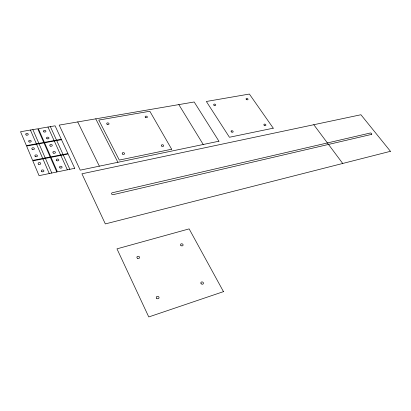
<?xml version="1.0" encoding="UTF-8"?>
<svg xmlns="http://www.w3.org/2000/svg" width="411" height="411" viewBox="0 0 411 411"><rect width="100%" height="100%" fill="white"/><g stroke="black" fill="none" stroke-linecap="round" stroke-linejoin="round"><path stroke-width="0.62" d="M313.793 124.723L342.717 163.46M178.826 104.61L203.229 144.492M95.737 118.851L117.906 162.288M77.725 121.933L99.344 166.157M50.342 126.629L56.507 140.141M56.708 140.567L63.063 154.5M63.263 154.942L69.824 169.311M47.959 127.035L54.103 140.577M54.298 141.009L60.628 154.973M60.833 155.415L67.363 169.82M32.87 129.619L38.855 143.357M39.045 143.793L45.22 157.963M45.416 158.415L51.786 173.036M30.424 130.04L36.384 143.809M36.574 144.246L42.718 158.446M42.914 158.898L49.258 173.555M223.471 291.64L148.761 316.948L116.971 248.85L189.137 228.886L223.471 291.64M390.45 151.31L105.329 223.913L81.933 173.796L360.93 114.746L390.45 151.31M371.41 134.428L113.266 194.634A1.29 0.976 8.3 0 1 111.602 193.971A1.29 0.976 8.3 0 1 112.342 192.749L370.28 133.015A1.022 0.627 27.5 0 1 371.606 133.544A1.022 0.627 27.5 0 1 371.41 134.428M218.935 141.214L80.232 170.149L59.205 125.108L194.177 101.979L218.935 141.214M56.81 171.998L39.055 175.661L32.823 160.86L50.389 157.444L56.81 171.998M74.715 168.305L57.437 171.87L51.005 157.326L68.108 154.002L74.715 168.305M171.664 149.224L119.298 160.069L98.768 120.063L149.825 111.247L171.664 149.224M273.258 128.186L229.441 137.259L206.358 101.481L249.379 94.052L273.258 128.186M50.188 156.997L32.628 160.408L26.592 146.069L43.962 142.894L50.188 156.997M67.902 153.56L50.81 156.879L44.578 142.781L61.496 139.694L67.902 153.56M43.772 142.463L26.402 145.628L20.55 131.731L37.735 128.787L43.772 142.463M61.301 139.267L44.383 142.35L38.341 128.684L55.084 125.817L61.301 139.267M107.153 124.292A1.187 0.812 9.5 0 0 109.038 123.916A1.187 0.812 9.5 0 0 107.425 122.91A1.187 0.812 9.5 0 0 107.153 124.292M122.606 154.099A1.218 0.873 10.2 0 0 124.584 153.776A1.218 0.873 10.2 0 0 123.007 152.64A1.218 0.873 10.2 0 0 122.606 154.099M145.561 117.433A1.141 0.771 12.6 0 0 147.385 117.181A1.141 0.771 12.6 0 0 145.89 116.138A1.141 0.771 12.6 0 0 145.561 117.433M161.759 146.095A1.171 0.827 13.8 0 0 163.665 145.895A1.171 0.827 13.8 0 0 162.206 144.734A1.171 0.827 13.8 0 0 161.759 146.095M41.86 171.67A1.331 0.961 2.6 0 0 43.915 170.961A1.331 0.961 2.6 0 0 41.984 170.01A1.331 0.961 2.6 0 0 41.86 171.67M60.006 167.914A1.305 0.945 4.3 0 0 62.076 167.328A1.305 0.945 4.3 0 0 60.253 166.301A1.305 0.945 4.3 0 0 60.006 167.914M38.716 164.292A1.325 0.945 2.7 0 0 40.761 163.599A1.325 0.945 2.7 0 0 38.845 162.658A1.325 0.945 2.7 0 0 38.716 164.292M56.769 160.665A1.295 0.93 4.3 0 0 58.824 160.095A1.295 0.93 4.3 0 0 57.021 159.072A1.295 0.93 4.3 0 0 56.769 160.665M50.24 146.049A1.279 0.894 4.4 0 0 52.279 145.515A1.279 0.894 4.4 0 0 50.502 144.518A1.279 0.894 4.4 0 0 50.24 146.049M32.382 149.424A1.31 0.914 2.9 0 0 34.411 148.772A1.31 0.914 2.9 0 0 32.526 147.847A1.31 0.914 2.9 0 0 32.382 149.424M53.379 153.082A1.29 0.909 4.4 0 0 55.428 152.527A1.29 0.909 4.4 0 0 53.636 151.52A1.29 0.909 4.4 0 0 53.379 153.082M35.428 156.576A1.315 0.93 2.8 0 0 37.463 155.903A1.315 0.93 2.8 0 0 35.562 154.973A1.315 0.93 2.8 0 0 35.428 156.576M29.196 141.949A1.3 0.899 3 0 0 31.215 141.312A1.3 0.899 3 0 0 29.345 140.398A1.3 0.899 3 0 0 29.196 141.949M46.957 138.697A1.274 0.879 4.4 0 0 48.981 138.178A1.274 0.879 4.4 0 0 47.224 137.192A1.274 0.879 4.4 0 0 46.957 138.697M26.242 135.019A1.29 0.884 3.1 0 0 28.251 134.402A1.29 0.884 3.1 0 0 26.396 133.493A1.29 0.884 3.1 0 0 26.242 135.019M43.91 131.885A1.264 0.868 4.5 0 0 45.929 131.381A1.264 0.868 4.5 0 0 44.183 130.4A1.264 0.868 4.5 0 0 43.91 131.885M264.165 125.211A1.063 0.699 21.4 0 0 265.876 125.242A1.063 0.699 21.4 0 0 264.622 124.091A1.063 0.699 21.4 0 0 264.165 125.211M246.333 99.431A1.033 0.658 19.7 0 0 248.008 99.483A1.033 0.658 19.7 0 0 246.811 98.393A1.033 0.658 19.7 0 0 246.333 99.431M231.331 131.869A1.094 0.74 19.2 0 0 233.119 131.89A1.094 0.74 19.2 0 0 231.866 130.703A1.094 0.74 19.2 0 0 231.331 131.869M213.997 105.211A1.063 0.699 17.6 0 0 215.718 105.165A1.063 0.699 17.6 0 0 214.429 104.081A1.063 0.699 17.6 0 0 213.997 105.211M201.149 283.734A1.356 1.135 21.3 0 0 203.404 283.575A1.356 1.135 21.3 0 0 201.888 281.91A1.356 1.135 21.3 0 0 201.149 283.734M180.902 245.495A1.31 1.053 16.7 0 0 183.065 245.254A1.31 1.053 16.7 0 0 181.508 243.774A1.31 1.053 16.7 0 0 180.902 245.495M156.699 298.391A1.408 1.218 13.6 0 0 159.016 297.908A1.408 1.218 13.6 0 0 157.249 296.352A1.408 1.218 13.6 0 0 156.699 298.391M137.372 258.216A1.367 1.125 10.2 0 0 139.581 257.676A1.367 1.125 10.2 0 0 137.783 256.31A1.367 1.125 10.2 0 0 137.372 258.216"/></g></svg>
